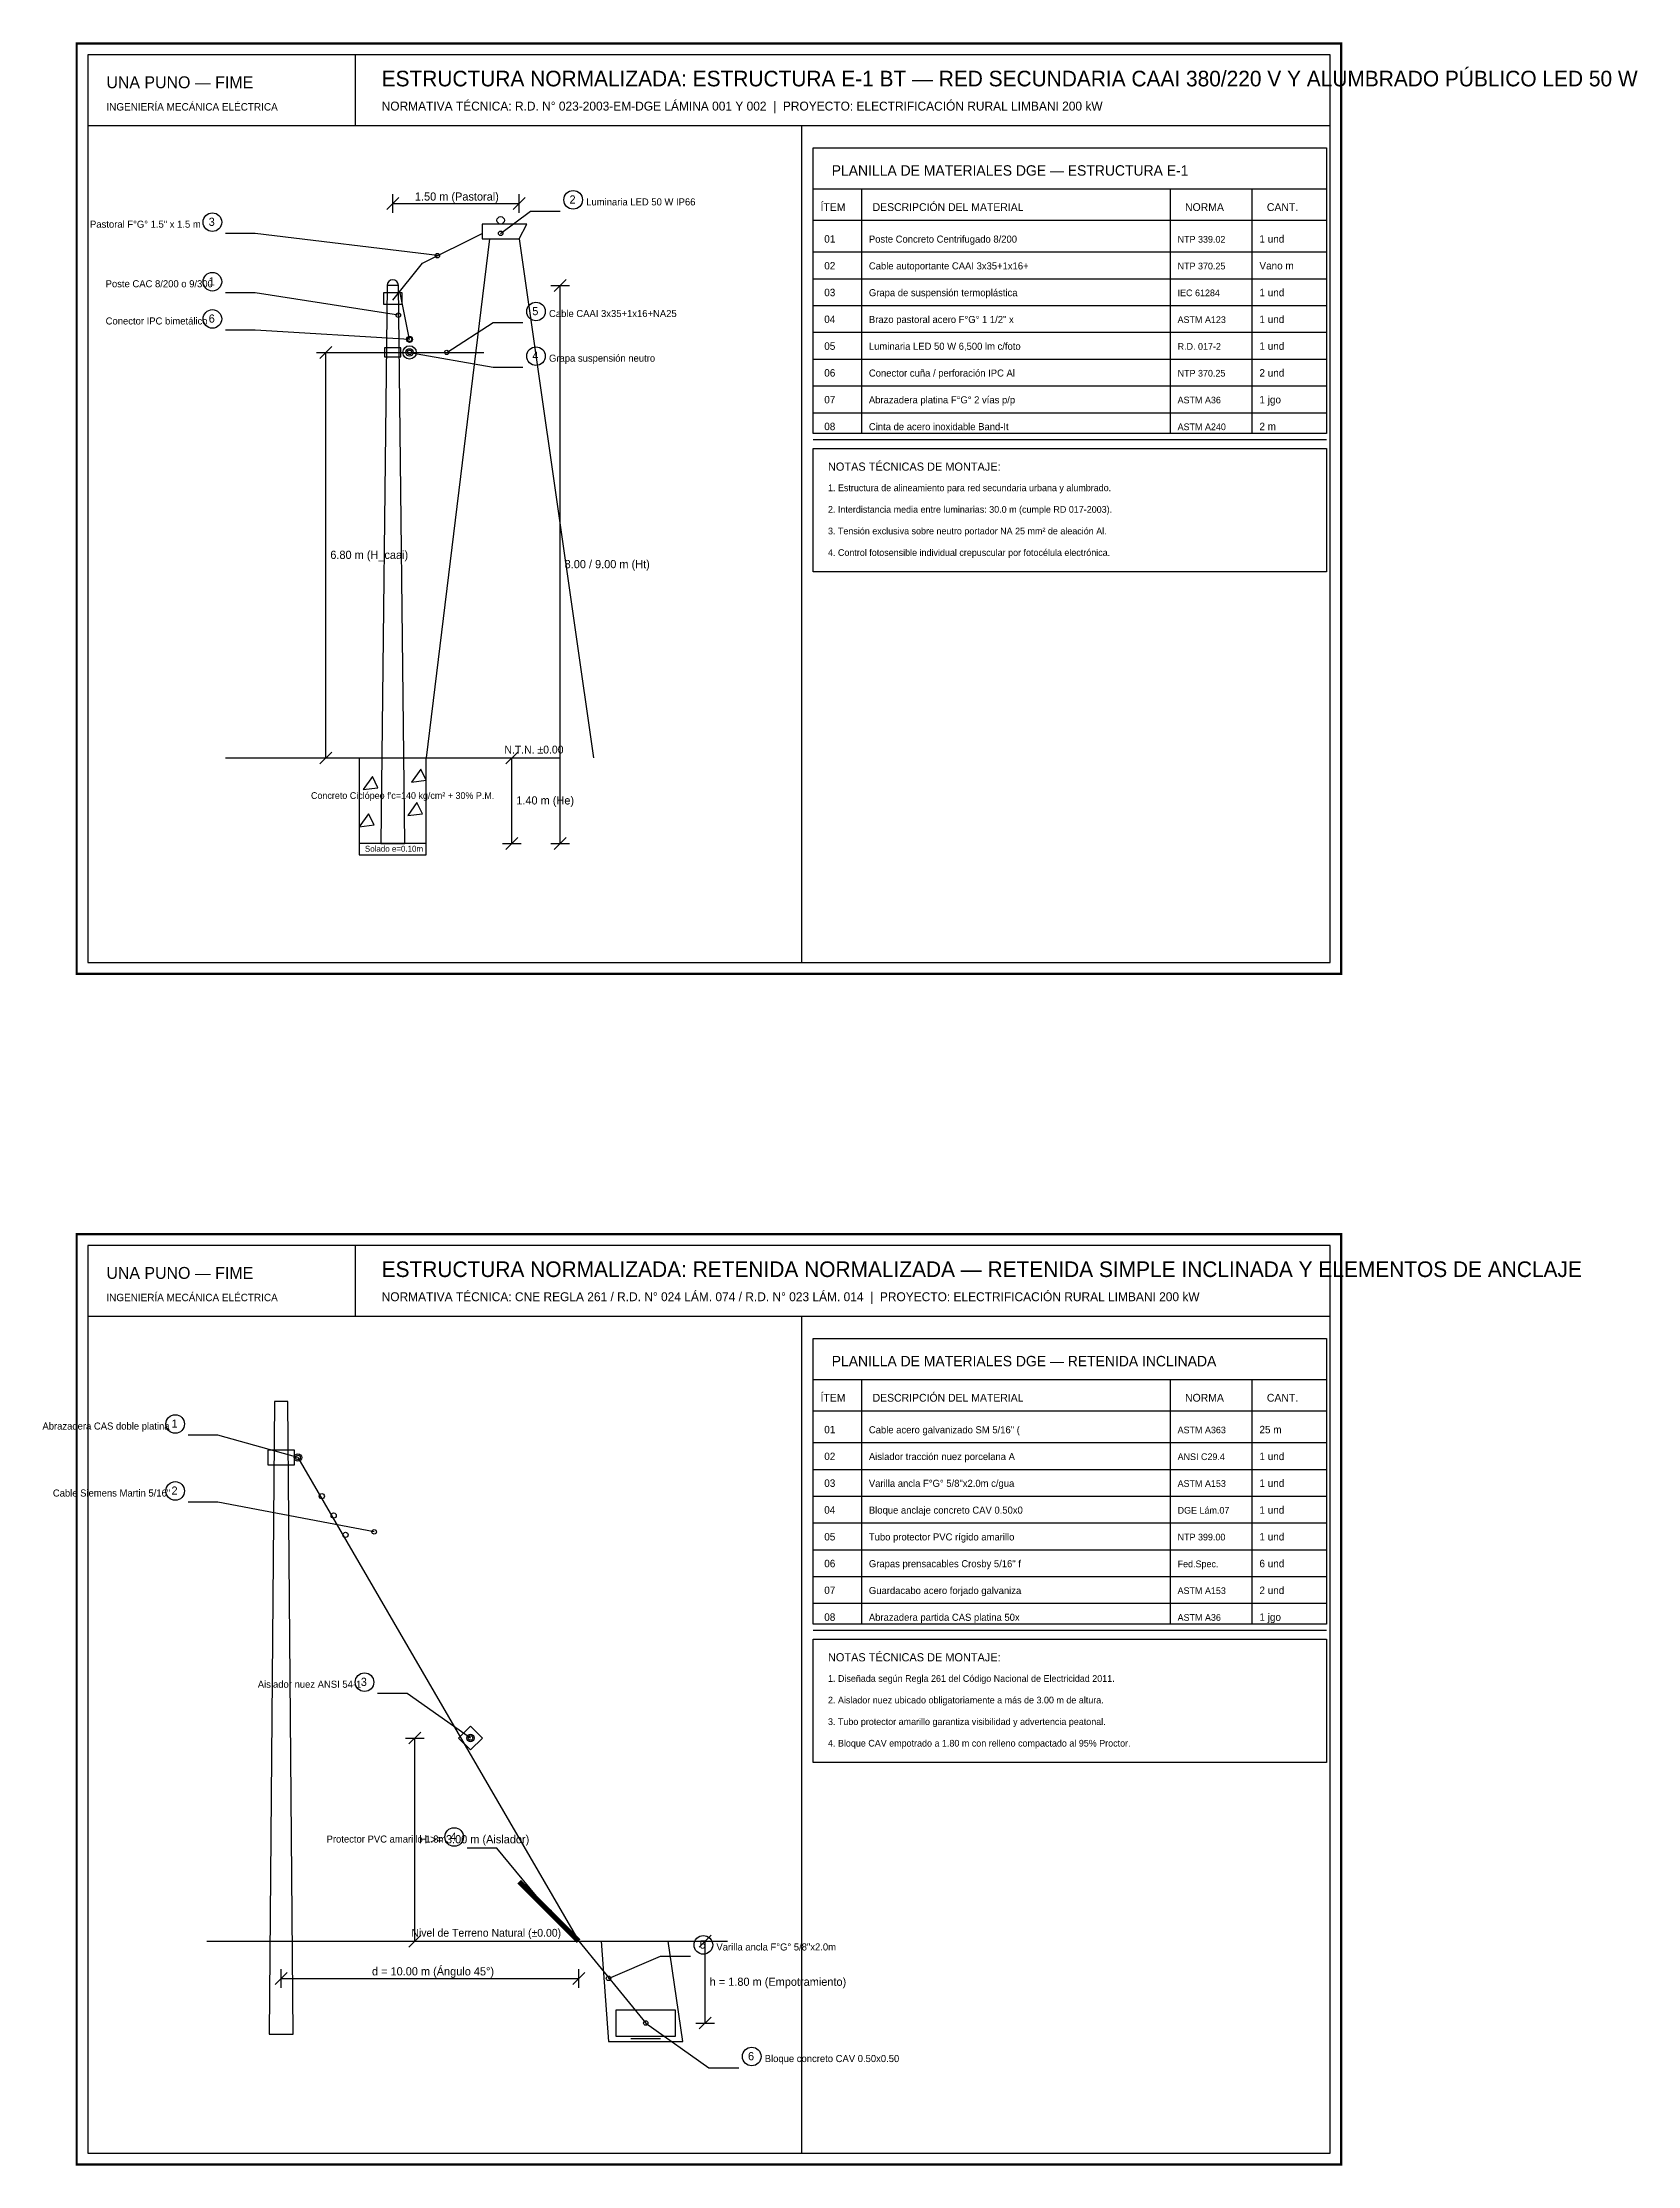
# Model space of a CAD drawing. Header units: metres. Extents: x 425183 to 427629, y 8434421 to 8436790.
# Drawn here: x 427191 to 427620, y 8436180 to 8436750 of the extents above; entities that cross this region are included whole.
import ezdxf

# ---------------------------------------------------------------- set-up
doc = ezdxf.new("R2010")
doc.units = ezdxf.units.M
doc.layers.add('10_DETALLES_ESTRUCTURAS_DGE', color=7, linetype='Continuous')

msp = doc.modelspace()

# ---------------------------------------------------------------- linework, layer by layer
at = {"layer": '10_DETALLES_ESTRUCTURAS_DGE', "color": 2}
for p, q in [((427275, 8436728), (427275, 8436747)), ((427395, 8436503), (427395, 8436728)), ((427398, 8436711), (427536, 8436711)), ((427240, 8436558), (427330, 8436558)), ((427275, 8436408), (427275, 8436427)), ((427395, 8436183), (427395, 8436408)), ((427398, 8436391), (427536, 8436391)), ((427235, 8436240), (427375, 8436240)), ((427349, 8436213.8), (427357, 8436213.8))]:
    msp.add_line(p, q, dxfattribs=at)
at = {"layer": '10_DETALLES_ESTRUCTURAS_DGE', "color": 4}
for p, q in [((427285, 8436704.5), (427285, 8436709.5)), ((427319, 8436704.5), (427319, 8436709.5)), ((427283.4, 8436705.4), (427286.6, 8436708.6)), ((427285, 8436707), (427319, 8436707)), ((427317.4, 8436705.4), (427320.6, 8436708.6)), ((427328.4, 8436683.4), (427331.6, 8436686.6)), ((427327.5, 8436685), (427332.5, 8436685)), ((427330, 8436535), (427330, 8436685)), ((427264.5, 8436667), (427269.5, 8436667)), ((427265.4, 8436665.4), (427268.6, 8436668.6)), ((427267, 8436558), (427267, 8436667)), ((427264.5, 8436558), (427269.5, 8436558)), ((427265.4, 8436556.4), (427268.6, 8436559.6)), ((427314.5, 8436558), (427319.5, 8436558)), ((427315.4, 8436556.4), (427318.6, 8436559.6)), ((427317, 8436535), (427317, 8436558)), ((427314.5, 8436535), (427319.5, 8436535)), ((427315.4, 8436533.4), (427318.6, 8436536.6)), ((427327.5, 8436535), (427332.5, 8436535)), ((427328.4, 8436533.4), (427331.6, 8436536.6)), ((427288.4, 8436294.6), (427293.4, 8436294.6)), ((427289.3, 8436293), (427292.5, 8436296.2)), ((427290.9, 8436240), (427290.9, 8436294.6)), ((427289.3, 8436238.4), (427292.5, 8436241.6)), ((427367.4, 8436238.4), (427370.6, 8436241.6)), ((427288.4, 8436240), (427293.4, 8436240)), ((427366.5, 8436240), (427371.5, 8436240)), ((427369, 8436218), (427369, 8436240)), ((427253.4, 8436228.4), (427256.6, 8436231.6)), ((427255, 8436227.5), (427255, 8436232.5)), ((427255, 8436230), (427335, 8436230)), ((427333.4, 8436228.4), (427336.6, 8436231.6)), ((427335, 8436227.5), (427335, 8436232.5)), ((427367.4, 8436216.4), (427370.6, 8436219.6)), ((427366.5, 8436218), (427371.5, 8436218))]:
    msp.add_line(p, q, dxfattribs=at)
at = {"layer": '10_DETALLES_ESTRUCTURAS_DGE', "color": 7}
for p, q in [((427411, 8436711), (427411, 8436645.2)), ((427494, 8436711), (427494, 8436645.2)), ((427516, 8436711), (427516, 8436645.2)), ((427398, 8436702.5), (427536, 8436702.5)), ((427289.5, 8436670.5), (427287, 8436683)), ((427411, 8436391), (427411, 8436325.2)), ((427494, 8436391), (427494, 8436325.2)), ((427516, 8436391), (427516, 8436325.2)), ((427398, 8436382.5), (427536, 8436382.5)), ((427335, 8436240), (427353, 8436218))]:
    msp.add_line(p, q, dxfattribs=at)
at = {"layer": '10_DETALLES_ESTRUCTURAS_DGE', "color": 252}
for p, q in [((427311, 8436697.5), (427294, 8436558)), ((427319, 8436697.5), (427339, 8436558))]:
    msp.add_line(p, q, dxfattribs=at)
at = {"layer": '10_DETALLES_ESTRUCTURAS_DGE', "color": 250}
for p, q in [((427398, 8436694), (427536, 8436694)), ((427398, 8436686.8), (427536, 8436686.8)), ((427398, 8436679.6), (427536, 8436679.6)), ((427398, 8436672.4), (427536, 8436672.4)), ((427398, 8436665.2), (427536, 8436665.2)), ((427398, 8436658), (427536, 8436658)), ((427398, 8436650.8), (427536, 8436650.8)), ((427398, 8436643.6), (427536, 8436643.6)), ((427398, 8436374), (427536, 8436374)), ((427398, 8436366.8), (427536, 8436366.8)), ((427398, 8436359.6), (427536, 8436359.6)), ((427398, 8436352.4), (427536, 8436352.4)), ((427398, 8436345.2), (427536, 8436345.2)), ((427398, 8436338), (427536, 8436338)), ((427398, 8436330.8), (427536, 8436330.8)), ((427398, 8436323.6), (427536, 8436323.6))]:
    msp.add_line(p, q, dxfattribs=at)
at = {"layer": '10_DETALLES_ESTRUCTURAS_DGE', "color": 3}
msp.add_line((427269.5, 8436667), (427309.5, 8436667), dxfattribs=at)
at = {"layer": '10_DETALLES_ESTRUCTURAS_DGE', "color": 6}
msp.add_line((427259.5, 8436370), (427335, 8436240), dxfattribs=at)
at = {"layer": '10_DETALLES_ESTRUCTURAS_DGE', "color": 7, "const_width": 0.6}
for points in [[(427200, 8436500), (427540, 8436500), (427540, 8436750), (427200, 8436750), (427200, 8436500)], [(427200, 8436180), (427540, 8436180), (427540, 8436430), (427200, 8436430), (427200, 8436180)]]:
    msp.add_lwpolyline(points, dxfattribs=at)
at = {"layer": '10_DETALLES_ESTRUCTURAS_DGE', "color": 2}
for points in [[(427203, 8436503), (427537, 8436503), (427537, 8436747), (427203, 8436747), (427203, 8436503)], [(427203, 8436728), (427537, 8436728)], [(427314, 8436699), (427322, 8436705), (427330, 8436705)], [(427297, 8436693), (427248, 8436699), (427240, 8436699)], [(427309, 8436697.5), (427319, 8436697.5), (427321, 8436701.5), (427309, 8436701.5), (427309, 8436697.5)], [(427286.5, 8436677), (427248, 8436683), (427240, 8436683)], [(427282.5, 8436680), (427287.5, 8436680), (427287.5, 8436683), (427282.5, 8436683), (427282.5, 8436680)], [(427299.5, 8436667), (427312, 8436675), (427320, 8436675)], [(427289.5, 8436670.5), (427248, 8436673), (427240, 8436673)], [(427282.8, 8436665.8), (427287.2, 8436665.8), (427287.2, 8436668.2), (427282.8, 8436668.2), (427282.8, 8436665.8)], [(427289.5, 8436667), (427312, 8436663), (427320, 8436663)], [(427398, 8436641.2), (427536, 8436641.2), (427536, 8436608), (427398, 8436608), (427398, 8436641.2)], [(427203, 8436183), (427537, 8436183), (427537, 8436427), (427203, 8436427), (427203, 8436183)], [(427203, 8436408), (427537, 8436408)], [(427259.5, 8436370), (427238, 8436376), (427230, 8436376)], [(427251.4, 8436368), (427258.6, 8436368), (427258.6, 8436372), (427251.4, 8436372), (427251.4, 8436368)], [(427280, 8436350), (427238, 8436358), (427230, 8436358)], [(427398, 8436321.2), (427536, 8436321.2), (427536, 8436288), (427398, 8436288), (427398, 8436321.2)], [(427305.9, 8436294.6), (427288.9, 8436306.6), (427280.9, 8436306.6)], [(427305.9, 8436297.8), (427309.1, 8436294.6), (427305.9, 8436291.4), (427302.7, 8436294.6), (427305.9, 8436297.8)], [(427327, 8436248), (427313, 8436265), (427305, 8436265)], [(427343, 8436230), (427357, 8436236), (427365, 8436236)], [(427353, 8436218), (427370, 8436206), (427378, 8436206)]]:
    msp.add_lwpolyline(points, dxfattribs=at)
at = {"layer": '10_DETALLES_ESTRUCTURAS_DGE', "color": 7}
for points in [[(427398, 8436722), (427536, 8436722), (427536, 8436645.2), (427398, 8436645.2), (427398, 8436722)], [(427281.8, 8436535), (427288.2, 8436535), (427286.5, 8436685), (427283.5, 8436685), (427281.8, 8436535)], [(427276, 8436558), (427276, 8436532), (427294, 8436532), (427294, 8436558)], [(427398, 8436402), (427536, 8436402), (427536, 8436325.2), (427398, 8436325.2), (427398, 8436402)], [(427251.8, 8436215), (427258.2, 8436215), (427256.8, 8436385), (427253.2, 8436385), (427251.8, 8436215)]]:
    msp.add_lwpolyline(points, dxfattribs=at)
at = {"layer": '10_DETALLES_ESTRUCTURAS_DGE', "color": 30}
msp.add_lwpolyline([(427285, 8436681), (427293, 8436691), (427309, 8436699)], dxfattribs=at)
at = {"layer": '10_DETALLES_ESTRUCTURAS_DGE', "color": 252}
for points in [[(427290, 8436551.5), (427294, 8436552), (427292.5, 8436555), (427290, 8436551.5)], [(427277, 8436549.5), (427281, 8436550), (427279.5, 8436553), (427277, 8436549.5)], [(427289, 8436542.5), (427293, 8436543), (427291.5, 8436546), (427289, 8436542.5)], [(427276, 8436539.5), (427280, 8436540), (427278.5, 8436543), (427276, 8436539.5)], [(427341, 8436240), (427343, 8436213), (427363, 8436213), (427359, 8436240)]]:
    msp.add_lwpolyline(points, dxfattribs=at)
at = {"layer": '10_DETALLES_ESTRUCTURAS_DGE', "color": 4}
msp.add_lwpolyline([(427276, 8436532), (427294, 8436532), (427294, 8436535), (427276, 8436535), (427276, 8436532)], dxfattribs=at)
at = {"layer": '10_DETALLES_ESTRUCTURAS_DGE', "color": 2, "const_width": 1.4}
msp.add_lwpolyline([(427319, 8436256), (427335, 8436240)], dxfattribs=at)
at = {"layer": '10_DETALLES_ESTRUCTURAS_DGE', "color": 6}
msp.add_lwpolyline([(427345, 8436214.5), (427361, 8436214.5), (427361, 8436221.5), (427345, 8436221.5), (427345, 8436214.5)], dxfattribs=at)
at = {"layer": '10_DETALLES_ESTRUCTURAS_DGE', "color": 1}
for centre in [(427333.5, 8436708), (427236.5, 8436702), (427236.5, 8436686), (427323.5, 8436678), (427236.5, 8436676), (427323.5, 8436666), (427226.5, 8436379), (427226.5, 8436361), (427277.4, 8436309.6), (427301.5, 8436268), (427368.5, 8436239), (427381.5, 8436209)]:
    msp.add_circle(centre, 2.5, dxfattribs=at)
at = {"layer": '10_DETALLES_ESTRUCTURAS_DGE', "color": 4}
msp.add_circle((427314, 8436702.5), 1, dxfattribs=at)
at = {"layer": '10_DETALLES_ESTRUCTURAS_DGE', "color": 2}
for centre, radius in [((427314, 8436699), 0.6), ((427297, 8436693), 0.6), ((427286.5, 8436677), 0.6), ((427289.5, 8436670.5), 0.8), ((427289.5, 8436670.5), 0.6), ((427289.5, 8436667), 0.6), ((427299.5, 8436667), 0.6), ((427259.5, 8436370), 0.6), ((427280, 8436350), 0.6), ((427305.9, 8436294.6), 0.6), ((427327, 8436248), 0.6), ((427343, 8436230), 0.6), ((427353, 8436218), 0.6)]:
    msp.add_circle(centre, radius, dxfattribs=at)
at = {"layer": '10_DETALLES_ESTRUCTURAS_DGE', "color": 7}
for centre, radius in [((427289.5, 8436667), 1.8), ((427259.5, 8436370), 1), ((427265.9, 8436359.6), 0.7), ((427269.1, 8436354.4), 0.7), ((427272.3, 8436349.2), 0.7), ((427305.9, 8436294.6), 1)]:
    msp.add_circle(centre, radius, dxfattribs=at)
at = {"layer": '10_DETALLES_ESTRUCTURAS_DGE', "color": 3}
msp.add_circle((427289.5, 8436667), 1, dxfattribs=at)
at = {"layer": '10_DETALLES_ESTRUCTURAS_DGE', "color": 7}
msp.add_arc((427285, 8436685), 1.5, 0, 180, dxfattribs=at)

# ---------------------------------------------------------------- texts
at = {"layer": '10_DETALLES_ESTRUCTURAS_DGE', "color": 2}
for s, height, p in [('ESTRUCTURA NORMALIZADA: ESTRUCTURA E-1 BT — RED SECUNDARIA CAAI 380/220 V Y ALUMBRADO PÚBLICO LED 50 W', 4.2, (427282, 8436738.5)), ('UNA PUNO — FIME', 3.2, (427208, 8436738)), ('PLANILLA DE MATERIALES DGE — ESTRUCTURA E-1', 2.8, (427403, 8436714.5)), ('1 und', 2, (427518, 8436696.5)), ('Vano m', 2, (427518, 8436689.3)), ('1 und', 2, (427518, 8436682.1)), ('1 und', 2, (427518, 8436674.9)), ('1 und', 2, (427518, 8436667.7)), ('2 und', 2, (427518, 8436660.5)), ('1 jgo', 2, (427518, 8436653.3)), ('2 m', 2, (427518, 8436646.1)), ('NOTAS TÉCNICAS DE MONTAJE:', 2.2, (427402, 8436635.2)), ('N.T.N. ±0.00', 2.1, (427315, 8436559.2)), ('UNA PUNO — FIME', 3.2, (427208, 8436418)), ('ESTRUCTURA NORMALIZADA: RETENIDA NORMALIZADA — RETENIDA SIMPLE INCLINADA Y ELEMENTOS DE ANCLAJE', 4.2, (427282, 8436418.5)), ('PLANILLA DE MATERIALES DGE — RETENIDA INCLINADA', 2.8, (427403, 8436394.5)), ('25 m', 2, (427518, 8436376.5)), ('1 und', 2, (427518, 8436369.3)), ('1 und', 2, (427518, 8436362.1)), ('1 und', 2, (427518, 8436354.9)), ('1 und', 2, (427518, 8436347.7)), ('6 und', 2, (427518, 8436340.5)), ('2 und', 2, (427518, 8436333.3)), ('1 jgo', 2, (427518, 8436326.1)), ('NOTAS TÉCNICAS DE MONTAJE:', 2.2, (427402, 8436315.2)), ('Nivel de Terreno Natural (±0.00)', 2.1, (427290, 8436241.2))]:
    msp.add_text(s, height=height, dxfattribs=at).set_placement(p)
at = {"layer": '10_DETALLES_ESTRUCTURAS_DGE', "color": 7}
for s, height, p in [('INGENIERÍA MECÁNICA ELÉCTRICA', 2, (427208, 8436732)), ('1.50 m (Pastoral)', 2.2, (427290.95, 8436707.8)), ('2', 2.2, (427332.5, 8436707)), ('Luminaria LED 50 W IP66', 1.9, (427337, 8436706.5)), ('Pastoral F°G° 1.5" x 1.5 m', 1.9, (427203.6, 8436700.5)), ('3', 2.2, (427235.5, 8436701)), ('01', 2, (427401, 8436696.5)), ('Poste Concreto Centrifugado 8/200 ', 1.9, (427413, 8436696.5)), ('Poste CAC 8/200 o 9/300', 1.9, (427207.8, 8436684.5)), ('1', 2.2, (427235.5, 8436685)), ('02', 2, (427401, 8436689.3)), ('Cable autoportante CAAI 3x35+1x16+', 1.9, (427413, 8436689.3)), ('03', 2, (427401, 8436682.1)), ('Grapa de suspensión termoplástica ', 1.9, (427413, 8436682.1)), ('Conector IPC bimetálico', 1.9, (427207.8, 8436674.5)), ('6', 2.2, (427235.5, 8436675)), ('5', 2.2, (427322.5, 8436677)), ('Cable CAAI 3x35+1x16+NA25', 1.9, (427327, 8436676.5)), ('04', 2, (427401, 8436674.9)), ('Brazo pastoral acero F°G° 1 1/2" x', 1.9, (427413, 8436674.9)), ('05', 2, (427401, 8436667.7)), ('Luminaria LED 50 W 6,500 lm c/foto', 1.9, (427413, 8436667.7)), ('4', 2.2, (427322.5, 8436665)), ('Grapa suspensión neutro', 1.9, (427327, 8436664.5)), ('06', 2, (427401, 8436660.5)), ('Conector cuña / perforación IPC Al', 1.9, (427413, 8436660.5)), ('07', 2, (427401, 8436653.3)), ('Abrazadera platina F°G° 2 vías p/p', 1.9, (427413, 8436653.3)), ('08', 2, (427401, 8436646.1)), ('Cinta de acero inoxidable Band-It ', 1.9, (427413, 8436646.1)), ('1. Estructura de alineamiento para red secundaria urbana y alumbrado.', 1.8, (427402, 8436629.7)), ('2. Interdistancia media entre luminarias: 30.0 m (cumple RD 017-2003).', 1.8, (427402, 8436623.9)), ('3. Tensión exclusiva sobre neutro portador NA 25 mm² de aleación Al.', 1.8, (427402, 8436618.1)), ('6.80 m (H_caai)', 2.2, (427268.2, 8436611.5)), ('4. Control fotosensible individual crepuscular por fotocélula electrónica.', 1.8, (427402, 8436612.3)), ('8.00 / 9.00 m (Ht)', 2.2, (427331.2, 8436609)), ("Concreto Ciclópeo f'c=140 kg/cm² + 30% P.M.", 1.8, (427263, 8436547)), ('1.40 m (He)', 2.2, (427318.2, 8436545.5)), ('INGENIERÍA MECÁNICA ELÉCTRICA', 2, (427208, 8436412)), ('Abrazadera CAS doble platina', 1.9, (427190.8, 8436377.5)), ('1', 2.2, (427225.5, 8436378)), ('01', 2, (427401, 8436376.5)), ('Cable acero galvanizado SM 5/16" (', 1.9, (427413, 8436376.5)), ('02', 2, (427401, 8436369.3)), ('Aislador tracción nuez porcelana A', 1.9, (427413, 8436369.3)), ('Cable Siemens Martin 5/16"', 1.9, (427193.6, 8436359.5)), ('2', 2.2, (427225.5, 8436360)), ('03', 2, (427401, 8436362.1)), ('Varilla ancla F°G° 5/8"x2.0m c/gua', 1.9, (427413, 8436362.1)), ('04', 2, (427401, 8436354.9)), ('Bloque anclaje concreto CAV 0.50x0', 1.9, (427413, 8436354.9)), ('05', 2, (427401, 8436347.7)), ('Tubo protector PVC rígido amarillo', 1.9, (427413, 8436347.7)), ('06', 2, (427401, 8436340.5)), ('Grapas prensacables Crosby 5/16" f', 1.9, (427413, 8436340.5)), ('07', 2, (427401, 8436333.3)), ('Guardacabo acero forjado galvaniza', 1.9, (427413, 8436333.3)), ('08', 2, (427401, 8436326.1)), ('Abrazadera partida CAS platina 50x', 1.9, (427413, 8436326.1)), ('Aislador nuez ANSI 54-1', 1.9, (427248.7, 8436308.1)), ('3', 2.2, (427276.4, 8436308.6)), ('1. Diseñada según Regla 261 del Código Nacional de Electricidad 2011.', 1.8, (427402, 8436309.7)), ('2. Aislador nuez ubicado obligatoriamente a más de 3.00 m de altura.', 1.8, (427402, 8436303.9)), ('3. Tubo protector amarillo garantiza visibilidad y advertencia peatonal.', 1.8, (427402, 8436298.1)), ('4. Bloque CAV empotrado a 1.80 m con relleno compactado al 95% Proctor.', 1.8, (427402, 8436292.3)), ('Protector PVC amarillo 1.8m', 1.9, (427267.2, 8436266.5)), ('H >= 3.00 m (Aislador)', 2.2, (427292.1, 8436266.3)), ('4', 2.2, (427300.5, 8436267)), ('5', 2.2, (427367.5, 8436238)), ('Varilla ancla F°G° 5/8"x2.0m', 1.9, (427372, 8436237.5)), ('d = 10.00 m (Ángulo 45°)', 2.2, (427279.4, 8436230.8)), ('h = 1.80 m (Empotramiento)', 2.2, (427370.2, 8436228)), ('6', 2.2, (427380.5, 8436208)), ('Bloque concreto CAV 0.50x0.50', 1.9, (427385, 8436207.5))]:
    msp.add_text(s, height=height, dxfattribs=at).set_placement(p)
at = {"layer": '10_DETALLES_ESTRUCTURAS_DGE', "color": 4}
for s, height, p in [('NORMATIVA TÉCNICA: R.D. N° 023-2003-EM-DGE LÁMINA 001 Y 002  |  PROYECTO: ELECTRIFICACIÓN RURAL LIMBANI 200 kW', 2.4, (427282, 8436732)), ('ÍTEM', 2.1, (427400, 8436705)), ('DESCRIPCIÓN DEL MATERIAL', 2.1, (427414, 8436705)), ('NORMA', 2.1, (427498, 8436705)), ('CANT.', 2.1, (427520, 8436705)), ('Solado e=0.10m', 1.6, (427277.5, 8436532.8)), ('NORMATIVA TÉCNICA: CNE REGLA 261 / R.D. N° 024 LÁM. 074 / R.D. N° 023 LÁM. 014  |  PROYECTO: ELECTRIFICACIÓN RURAL LIMBANI 200 kW', 2.4, (427282, 8436412)), ('ÍTEM', 2.1, (427400, 8436385)), ('DESCRIPCIÓN DEL MATERIAL', 2.1, (427414, 8436385)), ('NORMA', 2.1, (427498, 8436385)), ('CANT.', 2.1, (427520, 8436385))]:
    msp.add_text(s, height=height, dxfattribs=at).set_placement(p)
at = {"layer": '10_DETALLES_ESTRUCTURAS_DGE', "color": 3}
for s, p in [('NTP 339.02', (427496, 8436696.5)), ('NTP 370.25', (427496, 8436689.3)), ('IEC 61284', (427496, 8436682.1)), ('ASTM A123', (427496, 8436674.9)), ('R.D. 017-2', (427496, 8436667.7)), ('NTP 370.25', (427496, 8436660.5)), ('ASTM A36', (427496, 8436653.3)), ('ASTM A240', (427496, 8436646.1)), ('ASTM A363', (427496, 8436376.5)), ('ANSI C29.4', (427496, 8436369.3)), ('ASTM A153', (427496, 8436362.1)), ('DGE Lám.07', (427496, 8436354.9)), ('NTP 399.00', (427496, 8436347.7)), ('Fed.Spec.', (427496, 8436340.5)), ('ASTM A153', (427496, 8436333.3)), ('ASTM A36', (427496, 8436326.1))]:
    msp.add_text(s, height=1.8, dxfattribs=at).set_placement(p)

doc.saveas('drawing.dxf')
